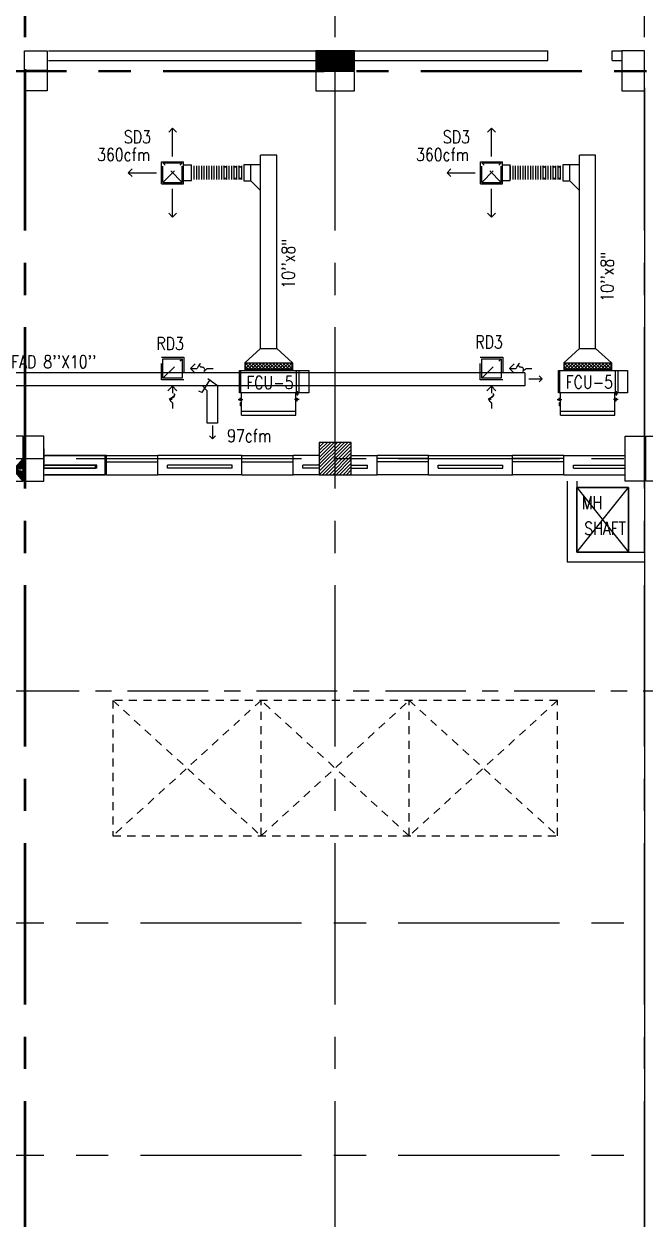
# Model space of a CAD drawing. Extents: x 417866200 to 417866302, y 43498034 to 43498122.
# Drawn here: x 417866242.77 to 417866252.41, y 43498050.24 to 43498068.78 of the extents above; entities that cross this region are included whole.
import ezdxf
from ezdxf.enums import TextEntityAlignment as Align

# ---------------------------------------------------------------- set-up
doc = ezdxf.new("R2010")
doc.units = 0
doc.header["$MEASUREMENT"] = 0
for name, pattern in [('CENTER', [2, 1.25, -0.25, 0.25, -0.25]), ('CENTERX2', [4, 2.5, -0.5, 0.5, -0.5]), ('HIDDEN', [0.375, 0.25, -0.125]), ('HIDDEN2', [0.1875, 0.125, -0.0625])]:
    doc.linetypes.add(name, pattern=pattern)
doc.layers.get('0').update_dxf_attribs({"linetype": 'CONTINUOUS'})
for name, color, linetype in [('AXES', 11, 'CENTERX2'), ('AXES1', 11, 'CENTER'), ('COL', 7, 'CONTINUOUS'), ('DUCT', 6, 'CONTINUOUS'), ('EJ', 9, 'CONTINUOUS'), ('FCU', 6, 'CONTINUOUS'), ('HAT', 11, 'CONTINUOUS'), ('HIDDEN', 9, 'HIDDEN2'), ('INSUL', 9, 'CONTINUOUS'), ('M-AC-FLEX', 7, 'CONTINUOUS'), ('M-EGU.', 2, 'CONTINUOUS'), ('M-TEXT', 2, 'CONTINUOUS'), ('ROOF', 11, 'CONTINUOUS'), ('SHAFT', 9, 'CONTINUOUS'), ('TEXT-A', 2, 'CONTINUOUS'), ('WALL', 9, 'CONTINUOUS'), ('WIN', 9, 'CONTINUOUS')]:
    doc.layers.add(name, color=color, linetype=linetype)
doc.styles.add('ROMANS', font='ROMANS.shx', dxfattribs={"width": 0.6})

# ---------------------------------------------------------------- blocks, each defined once
blk = doc.blocks.new('C11')
at = {"layer": 'HAT'}
h = blk.add_hatch(dxfattribs=at)
h.set_pattern_fill('ANSI31', color=256, scale=300, style=0)
h.set_pattern_definition([(45, (-248556.1822811713, -75061.0053373936), (-26.51650429449553, 26.51650429449553), [])])
h.paths.add_polyline_path([(300.0000000000291, 700), (-2.91038304567337e-11, 700), (0, 349.9999999998981), (300.0000000000291, 349.9999999998981)])
h.paths.add_polyline_path([(300, 349.9999999998981), (-2.91038304567337e-11, 349.9999999998981), (-2.91038304567337e-11, 0), (300.0000000000291, 0)])
at = {"layer": 'COL'}
blk.add_lwpolyline([(300.0000000000291, 700), (299.9999999999709, 0), (0, 0), (0, 700)], close=True, dxfattribs=at)
blk = doc.blocks.new('C11D')
at = {"layer": 'COL', "linetype": 'ByBlock'}
for p in [(-320.0000000003783, 0), (0, 0)]:
    blk.add_blockref('C11', p, dxfattribs=at)
blk = doc.blocks.new('C7')
at = {"layer": 'HAT'}
h = blk.add_hatch(dxfattribs=at)
h.set_pattern_fill('ANSI31', color=256, scale=300, style=0)
h.set_pattern_definition([(45, (-248876.1822811714, -51411.00533739352), (-26.51650429449553, 26.51650429449553), [])])
h.paths.add_polyline_path([(350.0000000000291, 299.9999999999709), (250.0000000001455, 299.9999999999709), (-5.820766091346741e-11, 300), (0, 0), (350, -7.275957614183426e-12)])
at = {"layer": 'COL'}
blk.add_lwpolyline([(-2.91038304567337e-11, 300), (-5.820766091346741e-11, 0), (350, 0), (350.0000000000291, 300)], close=True, dxfattribs=at)
blk = doc.blocks.new('C5')
at = {"layer": 'HAT', "linetype": 'ByBlock'}
h = blk.add_hatch(dxfattribs=at)
h.set_pattern_fill('ANSI31', color=256, scale=300, style=0)
h.set_pattern_definition([(45, (-223356.1822811712, -51411.00533739349), (-26.51650429449553, 26.51650429449553), [])])
h.paths.add_polyline_path([(300.0000000001455, 300.0000000000218), (0, 300.0000000000146), (0, 1.455191522836685e-11), (300.0000000001164, 3.637978807091713e-11)])
h.paths.add_polyline_path([(599.9999999999709, 300.0000000000073), (300.0000000001455, 300.0000000000073), (300.0000000000873, 4.365574568510056e-11), (600, 6.548361852765083e-11)])
at = {"layer": 'COL'}
blk.add_lwpolyline([(600, 300.0000000000509), (0, 300.0000000000218), (0, 2.91038304567337e-11), (600, 5.820766091346741e-11)], close=True, dxfattribs=at)
blk = doc.blocks.new('COL50')
at = {"layer": 'COL'}
blk.add_lwpolyline([(-249.9999999999709, 250), (-249.9999999999418, -250), (250, -250), (249.9999999999709, 250)], close=True, dxfattribs=at)
blk = doc.blocks.new('*X42')
at = {"color": 0}
for p, q in [((61359.22208648539, 139901.1078067812), (61807.8482535159, 140349.7339738117)), ((61359.22208648539, 139954.1408153701), (61754.81524492691, 140349.7339738117)), ((61359.22208648538, 140007.1738239591), (61701.78223633792, 140349.7339738117)), ((61359.22208648538, 140060.2068325481), (61648.74922774893, 140349.7339738117)), ((61359.22208648537, 140113.2398411371), (61595.71621915993, 140349.7339738117)), ((61359.22208648537, 140166.2728497261), (61542.68321057095, 140349.7339738117)), ((61359.22208648537, 140219.3058583151), (61489.65020198195, 140349.7339738117)), ((61359.22208648537, 140272.3388669041), (61436.61719339297, 140349.7339738117)), ((61359.22208648537, 140325.3718754931), (61383.58418480397, 140349.7339738117)), ((61360.88126210489, 139849.7339738117), (61859.2220864853, 140348.0747981921)), ((61413.91427069389, 139849.7339738117), (61859.22208648531, 140295.0417896031)), ((61466.94727928287, 139849.7339738117), (61859.22208648531, 140242.0087810141)), ((61519.98028787187, 139849.7339738117), (61859.22208648532, 140188.9757724251)), ((61573.01329646086, 139849.7339738117), (61859.22208648532, 140135.9427638361)), ((61626.04630504985, 139849.7339738117), (61859.22208648532, 140082.9097552472)), ((61679.07931363884, 139849.7339738117), (61859.22208648532, 140029.8767466581)), ((61732.11232222783, 139849.7339738117), (61859.22208648532, 139976.8437380692)), ((61785.14533081682, 139849.7339738117), (61859.22208648533, 139923.8107294802)), ((61838.17833940581, 139849.7339738117), (61859.22208648533, 139870.7777208912))]:
    blk.add_line(p, q, dxfattribs=at)
blk = doc.blocks.new('*X112')
at = {"color": 0}
for p, q in [((16890.47746209932, -2466.570672882412), (16943.4517006644, -2413.596434317336)), ((16890.47746209932, -2519.603681471403), (16990.47746209933, -2419.603681471401)), ((16990.47746209933, -2565.49912589376), (16890.47746209932, -2465.499125893757)), ((16890.47746209932, -2572.636690060394), (16990.47746209933, -2472.636690060392)), ((16990.47746209933, -2618.532134482751), (16890.47746209932, -2518.532134482748)), ((16890.47746209932, -2625.669698649385), (16990.47746209933, -2525.669698649383)), ((16990.47746209933, -2671.565143071742), (16890.47746209932, -2571.565143071739)), ((16890.47746209932, -2678.702707238376), (16990.47746209933, -2578.702707238374)), ((16990.47746209933, -2512.466117304769), (16891.6077791119, -2413.596434317336)), ((16990.47746209933, -2459.433108715778), (16944.64078770089, -2413.596434317336)), ((16990.47746209933, -2724.598151660733), (16890.47746209932, -2624.59815166073)), ((16890.47746209932, -2731.735715827367), (16990.47746209933, -2631.735715827365)), ((16990.47746209933, -2777.631160249724), (16890.47746209932, -2677.631160249721)), ((16890.47746209932, -2784.768724416358), (16990.47746209933, -2684.768724416357)), ((16990.47746209933, -2830.664168838715), (16890.47746209932, -2730.664168838713)), ((16890.47746209932, -2837.801733005349), (16990.47746209933, -2737.801733005348)), ((16990.47746209933, -2883.697177427706), (16890.47746209932, -2783.697177427704)), ((16890.47746209932, -2890.83474159434), (16990.47746209933, -2790.834741594339)), ((16990.47746209933, -2936.730186016697), (16890.47746209932, -2836.730186016694)), ((16890.47746209932, -2943.867750183331), (16990.47746209933, -2843.86775018333)), ((16990.47746209933, -2989.763194605689), (16890.47746209932, -2889.763194605686)), ((16890.47746209932, -2996.900758772323), (16990.47746209933, -2896.900758772321)), ((16990.47746209933, -3042.796203194679), (16890.47746209932, -2942.796203194677)), ((16890.47746209932, -3049.933767361314), (16990.47746209933, -2949.933767361312)), ((16990.47746209933, -3095.82921178367), (16890.47746209932, -2995.829211783668)), ((16890.47746209932, -3102.966775950305), (16990.47746209933, -3002.966775950303)), ((16990.47746209933, -3148.862220372662), (16890.47746209932, -3048.862220372659)), ((16943.52866745501, -3154.946434317336), (16890.47746209932, -3101.89522896165)), ((16891.53081232129, -3154.946434317336), (16990.47746209933, -3055.999784539294)), ((16944.56382091028, -3154.946434317336), (16990.47746209933, -3109.032793128285))]:
    blk.add_line(p, q, dxfattribs=at)

msp = doc.modelspace()

# ---------------------------------------------------------------- linework, layer by layer
at = {"layer": 'AXES'}
for p, q in [((417866247.6039568, 43498033.57267877), (417866247.6039568, 43498111.28535389)), ((417866242.7839568, 43498033.57267877), (417866242.7839568, 43498110.9353539)), ((417866242.8039568, 43498033.57267877), (417866242.8039568, 43498110.9353539)), ((417866252.4039568, 43498033.57267877), (417866252.4039568, 43498110.9353539)), ((417866200.9339568, 43498068.05697241), (417866268.6239568, 43498068.05697241)), ((417866200.9339568, 43498068.03697241), (417866268.6239568, 43498068.03697241)), ((417866200.5839568, 43498062.03697241), (417866268.6239568, 43498062.03697241)), ((417866200.5839568, 43498054.83697242), (417866268.6239568, 43498054.83697242)), ((417866200.5839568, 43498051.23697241), (417866268.6239568, 43498051.23697241))]:
    msp.add_line(p, q, dxfattribs=at)
at = {"layer": 'AXES1'}
msp.add_line((417866210.3839568, 43498058.43697241), (417866267.7882101, 43498058.43697241), dxfattribs=at)
at = {"layer": 'DUCT'}
for p, q in [((417866246.1869534, 43498066.59330592), (417866246.1869534, 43498066.34330592)), ((417866246.4474792, 43498066.59330592), (417866246.1869534, 43498066.59330592)), ((417866246.2974793, 43498066.34330587), (417866246.2974792, 43498066.59330592)), ((417866251.1361004, 43498066.59330592), (417866251.1361004, 43498066.34330592)), ((417866251.3966264, 43498066.59330592), (417866251.1361004, 43498066.59330592)), ((417866251.2466264, 43498066.34330587), (417866251.2466263, 43498066.59330592)), ((417866251.3966264, 43498063.74599427), (417866251.3966264, 43498066.74278568)), ((417866246.1869534, 43498066.34330592), (417866246.2974792, 43498066.34330592)), ((417866246.4474792, 43498066.19330592), (417866246.2974792, 43498066.34330592)), ((417866251.1361004, 43498066.34330592), (417866251.2466263, 43498066.34330592)), ((417866251.3966264, 43498066.19330592), (417866251.2466263, 43498066.34330592)), ((417866245.6560181, 43498063.25161321), (417866245.5358723, 43498063.06014474)), ((417866245.780623, 43498063.16436399), (417866245.6265857, 43498063.27222206)), ((417866245.5358723, 43498063.06014474), (417866245.4907188, 43498063.08316314)), ((417866245.5358723, 43498063.06014474), (417866245.5358723, 43498063.06014474)), ((417866245.6206229, 43498062.58578723), (417866245.6206229, 43498063.08853116)), ((417866245.780623, 43498063.16436399), (417866245.780623, 43498062.58578723)), ((417866245.780623, 43498062.58578723), (417866245.6206229, 43498062.58578723))]:
    msp.add_line(p, q, dxfattribs=at)
at = {"layer": 'DUCT', "linetype": 'ByBlock'}
for p, q in [((417866246.6974793, 43498066.74278568), (417866246.4474792, 43498066.74278568)), ((417866246.4474792, 43498063.74599427), (417866246.4474792, 43498066.74278568)), ((417866246.6974793, 43498063.74599427), (417866246.6974793, 43498066.74278568)), ((417866251.6466263, 43498066.74278568), (417866251.3966264, 43498066.74278568)), ((417866251.6466263, 43498063.74599426), (417866251.6466263, 43498066.74278568)), ((417866246.2018043, 43498063.52251171), (417866246.4474792, 43498063.74599427)), ((417866246.4474792, 43498063.74599427), (417866246.6974793, 43498063.74599427)), ((417866246.6974793, 43498063.74599427), (417866246.9431543, 43498063.52251171)), ((417866251.1509513, 43498063.52251171), (417866251.3966264, 43498063.74599427)), ((417866251.3966264, 43498063.74599427), (417866251.6466263, 43498063.74599426)), ((417866251.6466263, 43498063.74599427), (417866251.8923013, 43498063.52251171)), ((417866250.5498042, 43498063.36436398), (417866234.7220357, 43498063.36436398)), ((417866250.5498042, 43498063.36436398), (417866250.5498042, 43498063.16436399)), ((417866250.5498042, 43498063.16436399), (417866234.7220357, 43498063.16436399)), ((417866245.5447901, 43498063.16436399), (417866245.6206229, 43498063.08853116))]:
    msp.add_line(p, q, dxfattribs=at)
at = {"layer": 'EJ'}
msp.add_line((417866252.4039568, 43498067.78697241), (417866252.4039568, 43498062.38697241), dxfattribs=at)
at = {"layer": 'FCU', "color": 3}
for p, q in [((417866246.2018043, 43498063.52251171), (417866246.9431543, 43498063.52251171)), ((417866246.2018043, 43498063.52251171), (417866246.2018043, 43498063.40028672)), ((417866246.9431543, 43498063.52251171), (417866246.9431543, 43498063.40028672)), ((417866251.1509513, 43498063.52251171), (417866251.1509513, 43498063.40028672)), ((417866251.1509513, 43498063.52251171), (417866251.8923013, 43498063.52251171)), ((417866251.8923013, 43498063.52251171), (417866251.8923013, 43498063.40028672)), ((417866246.1420615, 43498063.05738672), (417866246.1420615, 43498063.40028672)), ((417866246.2018043, 43498063.42251172), (417866246.9431543, 43498063.42251172)), ((417866247.0028971, 43498063.05738672), (417866247.0028971, 43498063.40028672)), ((417866247.0415793, 43498063.40028672), (417866247.1939793, 43498063.40028672)), ((417866247.1939793, 43498063.40028672), (417866247.1939793, 43498063.05738672)), ((417866251.0912085, 43498063.05738672), (417866251.0912085, 43498063.40028672)), ((417866251.1509513, 43498063.42251172), (417866251.8923013, 43498063.42251172)), ((417866251.9520441, 43498063.05738672), (417866251.9520441, 43498063.40028672)), ((417866251.9907264, 43498063.40028672), (417866252.1431263, 43498063.40028672)), ((417866252.1431263, 43498063.40028672), (417866252.1431263, 43498063.05738672)), ((417866247.0101293, 43498063.03238671), (417866247.0101293, 43498063.05738672)), ((417866247.0201293, 43498063.01630572), (417866247.0201293, 43498063.08459444)), ((417866247.0301293, 43498063.03238671), (417866247.0301293, 43498063.05738672)), ((417866247.1939793, 43498063.05738672), (417866247.0415793, 43498063.05738672)), ((417866251.9592763, 43498063.03238671), (417866251.9592763, 43498063.05738672)), ((417866251.9692763, 43498063.01630572), (417866251.9692763, 43498063.08459444)), ((417866251.9792763, 43498063.03238671), (417866251.9792763, 43498063.05738672)), ((417866252.1431263, 43498063.05738672), (417866251.9907264, 43498063.05738672)), ((417866246.1002951, 43498062.95341171), (417866246.1729991, 43498062.95341171)), ((417866246.1202293, 43498062.94341172), (417866246.1202293, 43498062.96341172)), ((417866246.1202293, 43498062.96341172), (417866246.1502293, 43498062.96341172)), ((417866246.1202293, 43498062.94341172), (417866246.1502293, 43498062.94341172)), ((417866246.1352293, 43498062.93269075), (417866246.1352293, 43498062.98037062)), ((417866246.1352293, 43498062.90788172), (417866246.1502293, 43498062.90788172)), ((417866246.1352293, 43498062.85294743), (417866246.1352293, 43498062.90788172)), ((417866247.0446635, 43498062.95341171), (417866246.9719595, 43498062.95341171)), ((417866247.0247293, 43498062.96341172), (417866246.9947293, 43498062.96341172)), ((417866247.0247293, 43498062.94341172), (417866246.9947293, 43498062.94341172)), ((417866247.0097293, 43498062.92360888), (417866247.0097293, 43498062.98037062)), ((417866247.0301293, 43498063.03238671), (417866247.0101293, 43498063.03238671)), ((417866247.0247293, 43498062.94341172), (417866247.0247293, 43498062.96341172)), ((417866251.0494421, 43498062.95341171), (417866251.1221461, 43498062.95341171)), ((417866251.0693763, 43498062.96341172), (417866251.0993763, 43498062.96341172)), ((417866251.0693763, 43498062.94341172), (417866251.0693763, 43498062.96341172)), ((417866251.0693763, 43498062.94341172), (417866251.0993763, 43498062.94341172)), ((417866251.0843763, 43498062.93269075), (417866251.0843763, 43498062.98037062)), ((417866251.0843763, 43498062.85294743), (417866251.0843763, 43498062.90788172)), ((417866251.0843763, 43498062.90788172), (417866251.0993763, 43498062.90788172)), ((417866251.9938106, 43498062.95341171), (417866251.9211065, 43498062.95341171)), ((417866251.9738764, 43498062.96341172), (417866251.9438763, 43498062.96341172)), ((417866251.9738764, 43498062.94341172), (417866251.9438763, 43498062.94341172)), ((417866251.9588763, 43498062.92360888), (417866251.9588763, 43498062.98037062)), ((417866251.9792763, 43498063.03238671), (417866251.9592763, 43498063.03238671)), ((417866251.9738764, 43498062.94341172), (417866251.9738764, 43498062.96341172)), ((417866246.1352293, 43498062.85294743), (417866246.1502293, 43498062.85294743)), ((417866246.1502293, 43498062.77163672), (417866246.9947293, 43498062.77163672)), ((417866251.0843763, 43498062.85294743), (417866251.0993763, 43498062.85294743)), ((417866251.0993763, 43498062.77163672), (417866251.9438763, 43498062.77163672))]:
    msp.add_line(p, q, dxfattribs=at)
at = {"layer": 'FCU', "color": 6}
for p, q in [((417866246.1216543, 43498063.05738672), (417866246.1216543, 43498063.40028672)), ((417866246.1216543, 43498063.40028672), (417866247.0415793, 43498063.40028672)), ((417866247.0415793, 43498063.40028672), (417866247.0415793, 43498063.05738672)), ((417866251.0708013, 43498063.40028672), (417866251.9907264, 43498063.40028672)), ((417866251.0708013, 43498063.05738672), (417866251.0708013, 43498063.40028672)), ((417866251.9907264, 43498063.40028672), (417866251.9907264, 43498063.05738672)), ((417866247.0415793, 43498063.05738672), (417866246.1216543, 43498063.05738672)), ((417866246.1502293, 43498062.71131171), (417866246.1502293, 43498063.05738672)), ((417866246.9947293, 43498062.71131171), (417866246.9947293, 43498063.05738672)), ((417866251.9907264, 43498063.05738672), (417866251.0708013, 43498063.05738672)), ((417866251.0993763, 43498062.71131171), (417866251.0993763, 43498063.05738672)), ((417866251.9438763, 43498062.71131171), (417866251.9438763, 43498063.05738672)), ((417866246.1502293, 43498062.71131171), (417866246.9947293, 43498062.71131171)), ((417866251.0993763, 43498062.71131171), (417866251.9438763, 43498062.71131171))]:
    msp.add_line(p, q, dxfattribs=at)
at = {"layer": 'HIDDEN'}
for p, q in [((417866244.1539568, 43498058.28697241), (417866246.4539568, 43498056.18697241)), ((417866246.4539568, 43498058.28697241), (417866244.1539568, 43498056.18697241)), ((417866244.1539568, 43498058.28697241), (417866244.1539568, 43498056.18697241)), ((417866251.0539568, 43498058.28697241), (417866244.1539568, 43498058.28697241)), ((417866246.4539568, 43498056.18697241), (417866246.4539568, 43498058.28697241)), ((417866246.4539568, 43498056.18697241), (417866246.4539568, 43498058.28697241)), ((417866246.4539568, 43498056.18697241), (417866248.7539568, 43498058.28697241)), ((417866248.7539568, 43498056.18697241), (417866246.4539568, 43498058.28697241)), ((417866248.7539568, 43498056.18697241), (417866248.7539568, 43498058.28697241)), ((417866248.7539568, 43498056.18697241), (417866248.7539568, 43498058.28697241)), ((417866248.7539568, 43498058.28697241), (417866251.0539568, 43498056.18697241)), ((417866251.0539568, 43498058.28697241), (417866248.7539568, 43498056.18697241)), ((417866251.0539568, 43498056.18697241), (417866251.0539568, 43498058.28697241)), ((417866244.1539568, 43498056.18697241), (417866251.0539568, 43498056.18697241))]:
    msp.add_line(p, q, dxfattribs=at)
at = {"layer": 'INSUL'}
for p, q in [((417866243.0839568, 43498061.93697241), (417866243.8839568, 43498061.93697241)), ((417866243.0839568, 43498061.88697241), (417866243.8839568, 43498061.88697241)), ((417866243.9039568, 43498061.93697241), (417866243.1039568, 43498061.93697241)), ((417866243.9039568, 43498061.88697241), (417866243.1039568, 43498061.88697241)), ((417866243.8839568, 43498061.88697241), (417866243.8839568, 43498061.93697241)), ((417866243.9039568, 43498061.88697241), (417866243.9039568, 43498061.93697241)), ((417866246.0039568, 43498061.93697241), (417866245.0039568, 43498061.93697241)), ((417866245.0039568, 43498061.88697241), (417866245.0039568, 43498061.93697241)), ((417866246.0039568, 43498061.88697241), (417866245.0039568, 43498061.88697241)), ((417866246.0039568, 43498061.88697241), (417866246.0039568, 43498061.93697241)), ((417866247.3539568, 43498061.93697241), (417866247.1039568, 43498061.93697241)), ((417866247.1039568, 43498061.88697241), (417866247.1039568, 43498061.93697241)), ((417866247.3539568, 43498061.88697241), (417866247.1039568, 43498061.88697241)), ((417866247.8539568, 43498061.93697241), (417866248.1039568, 43498061.93697241)), ((417866247.8539568, 43498061.88697241), (417866248.1039568, 43498061.88697241)), ((417866248.1039568, 43498061.88697241), (417866248.1039568, 43498061.93697241)), ((417866249.2039568, 43498061.88697241), (417866249.2039568, 43498061.93697241)), ((417866249.2039568, 43498061.93697241), (417866250.2039568, 43498061.93697241)), ((417866249.2039568, 43498061.88697241), (417866250.2039568, 43498061.88697241)), ((417866250.2039568, 43498061.88697241), (417866250.2039568, 43498061.93697241)), ((417866251.3039568, 43498061.88697241), (417866251.3039568, 43498061.93697241)), ((417866251.3039568, 43498061.93697241), (417866252.1039568, 43498061.93697241)), ((417866251.3039568, 43498061.88697241), (417866252.1039568, 43498061.88697241))]:
    msp.add_line(p, q, dxfattribs=at)
at = {"layer": 'M-AC-FLEX', "color": 11}
for p, q in [((417866245.4110109, 43498066.57371936), (417866245.4110109, 43498066.36622546)), ((417866245.450011, 43498066.57371936), (417866245.450011, 43498066.36622546)), ((417866245.4890109, 43498066.57371936), (417866245.4890109, 43498066.36622546)), ((417866245.528011, 43498066.57371936), (417866245.528011, 43498066.36622546)), ((417866245.567011, 43498066.57371936), (417866245.567011, 43498066.36622546)), ((417866245.6060594, 43498066.57371936), (417866245.6060594, 43498066.36622546)), ((417866245.6450111, 43498066.57371936), (417866245.6450111, 43498066.36622546)), ((417866245.6450595, 43498066.57371936), (417866245.6450595, 43498066.36622546)), ((417866245.6840595, 43498066.57371936), (417866245.6840595, 43498066.36622546)), ((417866245.7230595, 43498066.57371936), (417866245.7230595, 43498066.36622546)), ((417866245.7620596, 43498066.57371936), (417866245.7620596, 43498066.36622546)), ((417866245.8010595, 43498066.57371936), (417866245.8010595, 43498066.36622546)), ((417866245.8400596, 43498066.57371936), (417866245.8400596, 43498066.36622546)), ((417866245.8783758, 43498066.57371936), (417866245.8783758, 43498066.36622546)), ((417866245.8783758, 43498066.57371936), (417866245.8783758, 43498066.36622546)), ((417866245.9173757, 43498066.57371936), (417866245.9173757, 43498066.36622546)), ((417866245.9173757, 43498066.57371936), (417866245.9173757, 43498066.36622546)), ((417866245.9556919, 43498066.57371936), (417866245.9556919, 43498066.36622546)), ((417866245.955692, 43498066.57371936), (417866245.955692, 43498066.36622546)), ((417866245.9946919, 43498066.57371936), (417866245.9946919, 43498066.36622546)), ((417866245.994692, 43498066.57371936), (417866245.994692, 43498066.36622546)), ((417866246.0330082, 43498066.57371936), (417866246.0330082, 43498066.36622546)), ((417866246.0330082, 43498066.57371936), (417866246.0330082, 43498066.36622546)), ((417866246.0720081, 43498066.57371936), (417866246.0720081, 43498066.36622546)), ((417866246.0720081, 43498066.57371936), (417866246.0720081, 43498066.36622546)), ((417866246.1096371, 43498066.57371936), (417866246.1096371, 43498066.36622546)), ((417866246.1096371, 43498066.57371936), (417866246.1096371, 43498066.36622546)), ((417866246.1486371, 43498066.57371936), (417866246.1486371, 43498066.36622546)), ((417866246.1486371, 43498066.57371936), (417866246.1486371, 43498066.36622546)), ((417866250.3218418, 43498066.57371936), (417866250.3218418, 43498066.36622546)), ((417866250.360158, 43498066.57371936), (417866250.360158, 43498066.36622546)), ((417866250.399158, 43498066.57371936), (417866250.399158, 43498066.36622546)), ((417866250.438158, 43498066.57371936), (417866250.438158, 43498066.36622546)), ((417866250.477158, 43498066.57371936), (417866250.477158, 43498066.36622546)), ((417866250.516158, 43498066.57371936), (417866250.516158, 43498066.36622546)), ((417866250.5552065, 43498066.57371936), (417866250.5552065, 43498066.36622546)), ((417866250.5941581, 43498066.57371936), (417866250.5941581, 43498066.36622546)), ((417866250.5942065, 43498066.57371936), (417866250.5942065, 43498066.36622546)), ((417866250.6332065, 43498066.57371936), (417866250.6332065, 43498066.36622546)), ((417866250.6722066, 43498066.57371936), (417866250.6722066, 43498066.36622546)), ((417866250.7112066, 43498066.57371936), (417866250.7112066, 43498066.36622546)), ((417866250.7502066, 43498066.57371936), (417866250.7502066, 43498066.36622546)), ((417866250.7892066, 43498066.57371936), (417866250.7892066, 43498066.36622546)), ((417866250.8275228, 43498066.57371936), (417866250.8275228, 43498066.36622546)), ((417866250.8275228, 43498066.57371936), (417866250.8275228, 43498066.36622546)), ((417866250.8665228, 43498066.57371936), (417866250.8665228, 43498066.36622546)), ((417866250.8665228, 43498066.57371936), (417866250.8665228, 43498066.36622546)), ((417866250.904839, 43498066.57371936), (417866250.904839, 43498066.36622546)), ((417866250.904839, 43498066.57371936), (417866250.904839, 43498066.36622546)), ((417866250.943839, 43498066.57371936), (417866250.943839, 43498066.36622546)), ((417866250.943839, 43498066.57371936), (417866250.943839, 43498066.36622546)), ((417866250.9821552, 43498066.57371936), (417866250.9821552, 43498066.36622546)), ((417866250.9821552, 43498066.57371936), (417866250.9821552, 43498066.36622546)), ((417866251.0211552, 43498066.57371936), (417866251.0211552, 43498066.36622546)), ((417866251.0211552, 43498066.57371936), (417866251.0211552, 43498066.36622546)), ((417866251.0587842, 43498066.57371936), (417866251.0587842, 43498066.36622546)), ((417866251.0587842, 43498066.57371936), (417866251.0587842, 43498066.36622546)), ((417866251.0977842, 43498066.57371936), (417866251.0977842, 43498066.36622546)), ((417866251.0977842, 43498066.57371936), (417866251.0977842, 43498066.36622546))]:
    msp.add_line(p, q, dxfattribs=at)
at = {"layer": 'M-AC-FLEX'}
for points in [[(417866245.528011, 43498066.57371936, -0.9999999999999997), (417866245.4890109, 43498066.57371936, 0.9999999999999997), (417866245.450011, 43498066.57371936, -0.9999999999999997), (417866245.4110109, 43498066.57371936, 1.01800509972273), (417866245.3726947, 43498066.57371936)], [(417866245.4890109, 43498066.57371936, 1), (417866245.528011, 43498066.57371936, -0.9999999999999997), (417866245.5670109, 43498066.57371936)], [(417866245.606011, 43498066.57371936, -1), (417866245.567011, 43498066.57371936, 0.9999999999999997), (417866245.528011, 43498066.57371936)], [(417866245.528011, 43498066.57371936, -1), (417866245.567011, 43498066.57371936)], [(417866245.5670109, 43498066.57371936, 1), (417866245.528011, 43498066.57371936)], [(417866245.567011, 43498066.57371936, 1), (417866245.606011, 43498066.57371936, -0.9999999999999997), (417866245.645011, 43498066.57371936)], [(417866245.645011, 43498066.57371936, 1), (417866245.606011, 43498066.57371936)], [(417866245.6060111, 43498066.57371936, -1), (417866245.6450111, 43498066.57371936)], [(417866245.6450594, 43498066.57371936, 1), (417866245.6060594, 43498066.57371936)], [(417866245.6840595, 43498066.57371936, -1), (417866245.6450595, 43498066.57371936, 0.9999999999999997), (417866245.6060595, 43498066.57371936)], [(417866245.6060595, 43498066.57371936, -1), (417866245.6450595, 43498066.57371936)], [(417866245.6450595, 43498066.57371936, 1), (417866245.6840595, 43498066.57371936, -0.9999999999999997), (417866245.7230595, 43498066.57371936)], [(417866245.7230595, 43498066.57371936, 1), (417866245.6840595, 43498066.57371936)], [(417866245.7620596, 43498066.57371936, -1), (417866245.7230595, 43498066.57371936, 0.9999999999999997), (417866245.6840596, 43498066.57371936)], [(417866245.6840596, 43498066.57371936, -1), (417866245.7230595, 43498066.57371936)], [(417866245.7230595, 43498066.57371936, 0.9999999999999997), (417866245.7620596, 43498066.57371936, -0.9999999999999997), (417866245.8010595, 43498066.57371936, 0.9999999999999997), (417866245.8400596, 43498066.57371936, -1.01800509972273), (417866245.8783758, 43498066.57371936)], [(417866245.994692, 43498066.57371936, -1), (417866245.955692, 43498066.57371936, 1.01800509972273), (417866245.9173757, 43498066.57371936)], [(417866245.9556919, 43498066.57371936, 1), (417866245.9946919, 43498066.57371936, -1.01800509972273), (417866246.0330082, 43498066.57371936)], [(417866246.071321, 43498066.57371936, -1.017916123276695), (417866246.1096371, 43498066.57371936)], [(417866246.1103243, 43498066.57371936, 1.017916123276695), (417866246.0720081, 43498066.57371936)], [(417866246.1869534, 43498066.57366813, -0.0006567987908050951), (417866246.1869534, 43498066.57371936, 1.01800509972273), (417866246.1486371, 43498066.57371936)], [(417866250.477158, 43498066.57371936, -0.9999999999999997), (417866250.438158, 43498066.57371936, 0.9999999999999997), (417866250.399158, 43498066.57371936, -0.9999999999999997), (417866250.360158, 43498066.57371936, 1.01800509972273), (417866250.3218418, 43498066.57371936)], [(417866250.438158, 43498066.57371936, 1), (417866250.477158, 43498066.57371936, -0.9999999999999997), (417866250.516158, 43498066.57371936)], [(417866250.516158, 43498066.57371936, 1), (417866250.477158, 43498066.57371936)], [(417866250.5551581, 43498066.57371936, -1), (417866250.516158, 43498066.57371936, 0.9999999999999997), (417866250.4771581, 43498066.57371936)], [(417866250.4771581, 43498066.57371936, -1), (417866250.516158, 43498066.57371936)], [(417866250.516158, 43498066.57371936, 1), (417866250.5551581, 43498066.57371936, -0.9999999999999997), (417866250.5941581, 43498066.57371936)], [(417866250.5551581, 43498066.57371936, -1), (417866250.5941581, 43498066.57371936)], [(417866250.5941581, 43498066.57371936, 1), (417866250.5551581, 43498066.57371936)], [(417866250.5942065, 43498066.57371936, 1), (417866250.5552065, 43498066.57371936)], [(417866250.6332065, 43498066.57371936, -1), (417866250.5942065, 43498066.57371936, 0.9999999999999997), (417866250.5552065, 43498066.57371936)], [(417866250.5552065, 43498066.57371936, -1), (417866250.5942065, 43498066.57371936)], [(417866250.5942065, 43498066.57371936, 1), (417866250.6332065, 43498066.57371936, -0.9999999999999997), (417866250.6722065, 43498066.57371936)], [(417866250.6722065, 43498066.57371936, 1), (417866250.6332065, 43498066.57371936)], [(417866250.7112066, 43498066.57371936, -1), (417866250.6722066, 43498066.57371936, 0.9999999999999997), (417866250.6332066, 43498066.57371936)], [(417866250.6332066, 43498066.57371936, -1), (417866250.6722066, 43498066.57371936)], [(417866250.6722066, 43498066.57371936, 0.9999999999999997), (417866250.7112066, 43498066.57371936, -0.9999999999999997), (417866250.7502066, 43498066.57371936, 0.9999999999999997), (417866250.7892066, 43498066.57371936, -1.01800509972273), (417866250.8275228, 43498066.57371936)], [(417866250.943839, 43498066.57371936, -1), (417866250.904839, 43498066.57371936, 1.01800509972273), (417866250.8665228, 43498066.57371936)], [(417866250.904839, 43498066.57371936, 1), (417866250.943839, 43498066.57371936, -1.01800509972273), (417866250.9821552, 43498066.57371936)], [(417866251.020468, 43498066.57371936, -1.017916123276695), (417866251.0587842, 43498066.57371936)], [(417866251.0594714, 43498066.57371936, 1.017916123276695), (417866251.0211552, 43498066.57371936)], [(417866251.1361004, 43498066.57366813, -0.0006567987908050951), (417866251.1361004, 43498066.57371936, 1.01800509972273), (417866251.0977842, 43498066.57371936)], [(417866245.528011, 43498066.36622546, 0.9999999999999997), (417866245.4890109, 43498066.36622546, -0.9999999999999997), (417866245.450011, 43498066.36622546, 1), (417866245.4110109, 43498066.36622546, -1.018005099723095), (417866245.3726947, 43498066.36622546)], [(417866245.4890109, 43498066.36622546, -1), (417866245.528011, 43498066.36622546, 0.9999999999999997), (417866245.5670109, 43498066.36622546)], [(417866245.606011, 43498066.36622546, 1), (417866245.567011, 43498066.36622546, -0.9999999999999997), (417866245.528011, 43498066.36622546)], [(417866245.5670109, 43498066.36617725, -1.000000764127005), (417866245.528011, 43498066.36622546)], [(417866245.5280111, 43498066.36617725, 1.000000764127005), (417866245.567011, 43498066.36622546)], [(417866245.567011, 43498066.36622546, -1), (417866245.606011, 43498066.36622546, 0.9999999999999997), (417866245.645011, 43498066.36622546)], [(417866245.6450109, 43498066.36617725, -1.000000764127005), (417866245.606011, 43498066.36622546)], [(417866245.6060112, 43498066.36617725, 1.000000764127005), (417866245.6450111, 43498066.36622546)], [(417866245.6450593, 43498066.36617725, -1.000000764127005), (417866245.6060594, 43498066.36622546)], [(417866245.6840595, 43498066.36622546, 1), (417866245.6450595, 43498066.36622546, -0.9999999999999997), (417866245.6060595, 43498066.36622546)], [(417866245.6060596, 43498066.36617725, 1.000000764127005), (417866245.6450595, 43498066.36622546)], [(417866245.6450595, 43498066.36622546, -1), (417866245.6840595, 43498066.36622546, 0.9999999999999997), (417866245.7230595, 43498066.36622546)], [(417866245.7230594, 43498066.36617725, -1.000000764127005), (417866245.6840595, 43498066.36622546)], [(417866245.7620596, 43498066.36622546, 1), (417866245.7230595, 43498066.36622546, -0.9999999999999997), (417866245.6840596, 43498066.36622546)], [(417866245.6840596, 43498066.36617725, 1.000000764127005), (417866245.7230595, 43498066.36622546)], [(417866245.7230595, 43498066.36622546, -0.9999999999999997), (417866245.7620596, 43498066.36622546, 0.9999999999999997), (417866245.8010595, 43498066.36622546, -1), (417866245.8400596, 43498066.36622546, 1.018005099723095), (417866245.8783758, 43498066.36622546)], [(417866245.994692, 43498066.36622546, 1), (417866245.955692, 43498066.36622546, -1.018005099723095), (417866245.9173757, 43498066.36622546)], [(417866245.9556919, 43498066.36622546, -1), (417866245.9946919, 43498066.36622546, 1.018005099723095), (417866246.0330082, 43498066.36622546)], [(417866246.071321, 43498066.36553835, 1.00000155094459), (417866246.1096371, 43498066.36622546)], [(417866246.1103243, 43498066.36553835, -1.00000155094459), (417866246.0720081, 43498066.36622546)], [(417866246.1869534, 43498066.36627669, 0.0006567987908050951), (417866246.1869534, 43498066.36622546, -1.018005099723095), (417866246.1486371, 43498066.36622546)], [(417866250.477158, 43498066.36622546, 0.9999999999999997), (417866250.438158, 43498066.36622546, -0.9999999999999997), (417866250.399158, 43498066.36622546, 1), (417866250.360158, 43498066.36622546, -1.018005099723095), (417866250.3218418, 43498066.36622546)], [(417866250.438158, 43498066.36622546, -1), (417866250.477158, 43498066.36622546, 0.9999999999999997), (417866250.516158, 43498066.36622546)], [(417866250.5161579, 43498066.36617725, -1.000000764127005), (417866250.477158, 43498066.36622546)], [(417866250.5551581, 43498066.36622546, 1), (417866250.516158, 43498066.36622546, -0.9999999999999997), (417866250.4771581, 43498066.36622546)], [(417866250.4771581, 43498066.36617725, 1.000000764127005), (417866250.516158, 43498066.36622546)], [(417866250.516158, 43498066.36622546, -1), (417866250.5551581, 43498066.36622546, 0.9999999999999997), (417866250.5941581, 43498066.36622546)], [(417866250.594158, 43498066.36617725, -1.000000764127005), (417866250.5551581, 43498066.36622546)], [(417866250.5551582, 43498066.36617725, 1.000000764127005), (417866250.5941581, 43498066.36622546)], [(417866250.6332065, 43498066.36622546, 1), (417866250.5942065, 43498066.36622546, -0.9999999999999997), (417866250.5552065, 43498066.36622546)], [(417866250.5942064, 43498066.36617725, -1.000000764127005), (417866250.5552065, 43498066.36622546)], [(417866250.5552066, 43498066.36617725, 1.000000764127005), (417866250.5942065, 43498066.36622546)], [(417866250.5942065, 43498066.36622546, -1), (417866250.6332065, 43498066.36622546, 0.9999999999999997), (417866250.6722065, 43498066.36622546)], [(417866250.6722065, 43498066.36617725, -1.000000764127005), (417866250.6332065, 43498066.36622546)], [(417866250.7112066, 43498066.36622546, 1), (417866250.6722066, 43498066.36622546, -0.9999999999999997), (417866250.6332066, 43498066.36622546)], [(417866250.6332067, 43498066.36617725, 1.000000764127005), (417866250.6722066, 43498066.36622546)], [(417866250.6722066, 43498066.36622546, -0.9999999999999997), (417866250.7112066, 43498066.36622546, 0.9999999999999997), (417866250.7502066, 43498066.36622546, -1), (417866250.7892066, 43498066.36622546, 1.018005099723095), (417866250.8275228, 43498066.36622546)], [(417866250.943839, 43498066.36622546, 1), (417866250.904839, 43498066.36622546, -1.018005099723095), (417866250.8665228, 43498066.36622546)], [(417866250.904839, 43498066.36622546, -1), (417866250.943839, 43498066.36622546, 1.018005099723095), (417866250.9821552, 43498066.36622546)], [(417866251.0204681, 43498066.36553835, 1.00000155094459), (417866251.0587842, 43498066.36622546)], [(417866251.0594713, 43498066.36553835, -1.00000155094459), (417866251.0211552, 43498066.36622546)], [(417866251.1361004, 43498066.36627669, 0.0006567987908050951), (417866251.1361004, 43498066.36622546, -1.018005099723095), (417866251.0977842, 43498066.36622546)]]:
    msp.add_lwpolyline(points, format="xyb", dxfattribs=at)
for centre, radius, start, end in [((417866245.8978757, 43498066.57371935), 0.01949999999998908, 180, 331.5686375367698), ((417866245.8978757, 43498066.57371935), 0.01949999999998908, 208.4313624632302, 7.016477563892661e-15), ((417866246.0525082, 43498066.57371935), 0.01949999999998908, 180, 331.5686375367698), ((417866246.0525082, 43498066.57371935), 0.01949999999998908, 208.4313624632302, 7.016477563892661e-15), ((417866246.1291371, 43498066.57371935), 0.01949999999998908, 180, 331.5686375367698), ((417866246.1291371, 43498066.57371935), 0.01949999999998908, 208.4313624632302, 7.016477563892661e-15), ((417866250.8470228, 43498066.57371935), 0.01949999999998908, 180, 331.5686375367698), ((417866250.8470228, 43498066.57371935), 0.01949999999998908, 208.4313624632302, 7.016477563892661e-15), ((417866251.0016552, 43498066.57371935), 0.01949999999998908, 180, 331.5686375367698), ((417866251.0016552, 43498066.57371935), 0.01949999999998908, 208.4313624632302, 7.016477563892661e-15), ((417866251.0782841, 43498066.57371935), 0.01949999999998908, 180, 331.5686375367698), ((417866251.0782841, 43498066.57371935), 0.01949999999998908, 208.4313624632302, 7.016477563892661e-15), ((417866245.8978757, 43498066.36623146), 0.0195000009375944, 28.43136934476471, 180.0177687376153), ((417866245.8978757, 43498066.36623146), 0.0195000009375944, 28.43136934476471, 180.0177687376153), ((417866245.8978757, 43498066.36623146), 0.0195000009375944, 359.9822312623847, 151.5686306552353), ((417866245.8978757, 43498066.36623146), 0.0195000009375944, 359.9822312623847, 151.5686306552353), ((417866246.0525082, 43498066.36623146), 0.0195000009375944, 28.43136934476471, 180.0177687376153), ((417866246.0525082, 43498066.36623146), 0.0195000009375944, 28.43136934476471, 180.0177687376153), ((417866246.0525082, 43498066.36623146), 0.0195000009375944, 359.9822312623847, 151.5686306552353), ((417866246.0525082, 43498066.36623146), 0.0195000009375944, 359.9822312623847, 151.5686306552353), ((417866246.1291371, 43498066.36623146), 0.0195000009375944, 28.43136934476471, 180.0177687376153), ((417866246.1291371, 43498066.36623146), 0.0195000009375944, 28.43136934476471, 180.0177687376153), ((417866246.1291371, 43498066.36623146), 0.0195000009375944, 359.9822312623847, 151.5686306552353), ((417866246.1291371, 43498066.36623146), 0.0195000009375944, 359.9822312623847, 151.5686306552353), ((417866250.8470228, 43498066.36623146), 0.0195000009375944, 28.43136934476471, 180.0177687376153), ((417866250.8470228, 43498066.36623146), 0.0195000009375944, 28.43136934476471, 180.0177687376153), ((417866250.8470228, 43498066.36623146), 0.0195000009375944, 359.9822312623847, 151.5686306552353), ((417866250.8470228, 43498066.36623146), 0.0195000009375944, 359.9822312623847, 151.5686306552353), ((417866251.0016552, 43498066.36623146), 0.0195000009375944, 28.43136934476471, 180.0177687376153), ((417866251.0016552, 43498066.36623146), 0.0195000009375944, 28.43136934476471, 180.0177687376153), ((417866251.0016552, 43498066.36623146), 0.0195000009375944, 359.9822312623847, 151.5686306552353), ((417866251.0016552, 43498066.36623146), 0.0195000009375944, 359.9822312623847, 151.5686306552353), ((417866251.0782841, 43498066.36623146), 0.0195000009375944, 28.43136934476471, 180.0177687376153), ((417866251.0782841, 43498066.36623146), 0.0195000009375944, 28.43136934476471, 180.0177687376153), ((417866251.0782841, 43498066.36623146), 0.0195000009375944, 359.9822312623847, 151.5686306552353), ((417866251.0782841, 43498066.36623146), 0.0195000009375944, 359.9822312623847, 151.5686306552353)]:
    msp.add_arc(centre, radius, start, end, dxfattribs=at)
at = {"layer": 'M-EGU.'}
for p, q in [((417866245.0822898, 43498067.16117124), (417866245.0211948, 43498067.10007732)), ((417866245.0822898, 43498066.72236432), (417866245.0822898, 43498067.16117124)), ((417866245.0822898, 43498067.16117124), (417866245.1433849, 43498067.10007732)), ((417866250.0314369, 43498067.16117124), (417866249.9703418, 43498067.10007732)), ((417866250.0314369, 43498066.72236432), (417866250.0314369, 43498067.16117124)), ((417866250.0314369, 43498067.16117124), (417866250.0925319, 43498067.10007732)), ((417866244.9118869, 43498066.64037212), (417866245.2526927, 43498066.64037212)), ((417866244.9118869, 43498066.2995727), (417866244.9118869, 43498066.64037212)), ((417866245.2526927, 43498066.2995727), (417866245.2526927, 43498066.64037212)), ((417866245.2526927, 43498066.58997221), (417866245.3726947, 43498066.58997221)), ((417866245.3726947, 43498066.34997261), (417866245.3726947, 43498066.58997221)), ((417866249.861034, 43498066.64037212), (417866250.2018397, 43498066.64037212)), ((417866249.861034, 43498066.2995727), (417866249.861034, 43498066.64037212)), ((417866250.2018397, 43498066.2995727), (417866250.2018397, 43498066.64037212)), ((417866250.2018397, 43498066.58997221), (417866250.3218418, 43498066.58997221)), ((417866250.3218418, 43498066.34997261), (417866250.3218418, 43498066.58997221)), ((417866244.3910781, 43498066.46997241), (417866244.4521732, 43498066.53106633)), ((417866244.3910781, 43498066.46997241), (417866244.8298932, 43498066.46997241)), ((417866244.3910781, 43498066.46997241), (417866244.4521732, 43498066.40887849)), ((417866249.3402252, 43498066.46997241), (417866249.4013202, 43498066.53106633)), ((417866249.3402252, 43498066.46997241), (417866249.7790403, 43498066.46997241)), ((417866249.3402252, 43498066.46997241), (417866249.4013202, 43498066.40887849)), ((417866244.9118869, 43498066.2995727), (417866245.2526927, 43498066.2995727)), ((417866245.0822898, 43498065.77877358), (417866245.0822898, 43498066.2175805)), ((417866245.2526927, 43498066.34997261), (417866245.3726947, 43498066.34997261)), ((417866249.861034, 43498066.2995727), (417866250.2018397, 43498066.2995727)), ((417866250.0314369, 43498065.77877358), (417866250.0314369, 43498066.2175805)), ((417866250.2018397, 43498066.34997261), (417866250.3218418, 43498066.34997261)), ((417866245.0822898, 43498065.77877358), (417866245.0211948, 43498065.8398675)), ((417866245.0822898, 43498065.77877358), (417866245.1433849, 43498065.8398675)), ((417866250.0314369, 43498065.77877358), (417866249.9703418, 43498065.8398675)), ((417866250.0314369, 43498065.77877358), (417866250.0925319, 43498065.8398675)), ((417866244.9322917, 43498063.28397211), (417866244.9322917, 43498063.58397271)), ((417866244.9322917, 43498063.58397271), (417866245.2322879, 43498063.58397271)), ((417866245.2322879, 43498063.58397271), (417866245.2322879, 43498063.28397211)), ((417866245.3596943, 43498063.43430755), (417866245.4304041, 43498063.50501838)), ((417866245.4304041, 43498063.36359673), (417866245.3596943, 43498063.43430755)), ((417866245.3596943, 43498063.43430755), (417866245.4607555, 43498063.43430755)), ((417866245.6199913, 43498063.43430755), (417866245.7086273, 43498063.43430755)), ((417866249.8814387, 43498063.28397211), (417866249.8814387, 43498063.58397271)), ((417866249.8814387, 43498063.58397271), (417866250.1814349, 43498063.58397271)), ((417866250.1814349, 43498063.58397271), (417866250.1814349, 43498063.28397211)), ((417866250.3088413, 43498063.43430755), (417866250.3795511, 43498063.50501838)), ((417866250.3795511, 43498063.36359673), (417866250.3088413, 43498063.43430755)), ((417866250.3088413, 43498063.43430755), (417866250.4099025, 43498063.43430755)), ((417866250.5691383, 43498063.43430755), (417866250.6577743, 43498063.43430755)), ((417866245.2322879, 43498063.28397211), (417866244.9322917, 43498063.28397211)), ((417866250.1814349, 43498063.28397211), (417866249.8814387, 43498063.28397211)), ((417866250.6075587, 43498063.27311835), (417866250.8150126, 43498063.27311835)), ((417866250.7678726, 43498063.32025833), (417866250.8150126, 43498063.27311835)), ((417866250.8150126, 43498063.27311835), (417866250.7678726, 43498063.22597837)), ((417866245.0084165, 43498063.08736429), (417866245.0791263, 43498063.15807511)), ((417866245.0791263, 43498063.15807511), (417866245.1498361, 43498063.08736429)), ((417866245.0791263, 43498063.15807511), (417866245.0791263, 43498063.05121801)), ((417866249.9575635, 43498063.08736429), (417866250.0282733, 43498063.15807511)), ((417866250.0282733, 43498063.15807511), (417866250.098983, 43498063.08736429)), ((417866250.0282733, 43498063.15807511), (417866250.0282733, 43498063.05121801)), ((417866245.0791263, 43498062.90092785), (417866245.0791263, 43498062.8149313)), ((417866250.0282733, 43498062.90092785), (417866250.0282733, 43498062.8149313)), ((417866245.7006782, 43498062.55107689), (417866245.7006782, 43498062.34362305)), ((417866245.7006782, 43498062.34362305), (417866245.6535382, 43498062.39076304)), ((417866245.7478181, 43498062.39076304), (417866245.7006782, 43498062.34362305))]:
    msp.add_line(p, q, dxfattribs=at)
at = {"layer": 'M-EGU.', "linetype": 'HIDDEN'}
for p, q in [((417866244.9318873, 43498066.31957266), (417866245.2326924, 43498066.62037215)), ((417866245.2326924, 43498066.31957266), (417866244.9318873, 43498066.62037215)), ((417866244.9318873, 43498066.62037215), (417866245.2326924, 43498066.62037215)), ((417866244.9318873, 43498066.31957266), (417866244.9318873, 43498066.62037215)), ((417866245.2326924, 43498066.31957266), (417866245.2326924, 43498066.62037215)), ((417866249.8810343, 43498066.31957266), (417866250.1818394, 43498066.62037215)), ((417866250.1818394, 43498066.31957266), (417866249.8810343, 43498066.62037215)), ((417866249.8810343, 43498066.62037215), (417866250.1818394, 43498066.62037215)), ((417866249.8810343, 43498066.31957266), (417866249.8810343, 43498066.62037215)), ((417866250.1818394, 43498066.31957266), (417866250.1818394, 43498066.62037215)), ((417866244.9318873, 43498066.31957266), (417866245.2326924, 43498066.31957266)), ((417866249.8810343, 43498066.31957266), (417866250.1818394, 43498066.31957266)), ((417866244.9072921, 43498063.25897206), (417866244.9072921, 43498063.60897277)), ((417866244.9072921, 43498063.60897277), (417866245.2572876, 43498063.60897277)), ((417866244.9322917, 43498063.28397211), (417866245.2322879, 43498063.58397271)), ((417866245.2572876, 43498063.60897277), (417866245.2572876, 43498063.25897206)), ((417866249.8564391, 43498063.25897206), (417866249.8564391, 43498063.60897277)), ((417866249.8564391, 43498063.60897277), (417866250.2064345, 43498063.60897277)), ((417866249.8814387, 43498063.28397211), (417866250.1814349, 43498063.58397271)), ((417866250.2064345, 43498063.60897277), (417866250.2064345, 43498063.25897206)), ((417866245.2572876, 43498063.25897206), (417866244.9072921, 43498063.25897206)), ((417866250.2064345, 43498063.25897206), (417866249.8564391, 43498063.25897206))]:
    msp.add_line(p, q, dxfattribs=at)
at = {"layer": 'M-EGU.'}
for points in [[(417866245.6199913, 43498063.43430755, 0.1324001419046424), (417866245.5977077, 43498063.40213116, 0.15664048728736), (417866245.5669127, 43498063.38943428, 0.7366118572675341), (417866245.541675, 43498063.45237613, -0.7742319307937748), (417866245.5138341, 43498063.51320264, -0.2033489946306821), (417866245.4716847, 43498063.48574704, -0.1938082075567039), (417866245.4607555, 43498063.43430755)], [(417866250.5691383, 43498063.43430755, 0.1324001419046424), (417866250.5468547, 43498063.40213116, 0.15664048728736), (417866250.5160597, 43498063.38943428, 0.7366118572675341), (417866250.490822, 43498063.45237613, -0.7742319307937748), (417866250.4629811, 43498063.51320264, -0.2033489946306821), (417866250.4208317, 43498063.48574704, -0.1938082075567039), (417866250.4099025, 43498063.43430755)], [(417866245.0791263, 43498062.90092785, 0.1878616880635112), (417866245.0422525, 43498062.9236578, 0.2026446714702415), (417866245.0323747, 43498062.96281204, 0.6169147816705048), (417866245.0824946, 43498062.9790063, -0.6687084752237648), (417866245.1296855, 43498062.99817442, -0.1942850651709176), (417866245.1154546, 43498063.03404982, -0.1860514396155063), (417866245.0791263, 43498063.05121801)], [(417866250.0282733, 43498062.90092785, 0.1878616880635112), (417866249.9913995, 43498062.9236578, 0.2026446714702415), (417866249.9815217, 43498062.96281204, 0.6169147816705048), (417866250.0316415, 43498062.9790063, -0.6687084752237648), (417866250.0788325, 43498062.99817442, -0.1942850651709176), (417866250.0646016, 43498063.03404982, -0.1860514396155063), (417866250.0282733, 43498063.05121801)]]:
    msp.add_lwpolyline(points, format="xyb", dxfattribs=at)
at = {"layer": 'ROOF'}
msp.add_line((417866252.4039568, 43498061.68697241), (417866252.4039568, 43498048.03697241), dxfattribs=at)
at = {"layer": 'SHAFT', "linetype": 'ByBlock'}
for p, q in [((417866251.3539568, 43498061.58697242), (417866252.1539568, 43498060.58697242)), ((417866251.3539568, 43498060.58697242), (417866252.1539568, 43498061.58697242))]:
    msp.add_line(p, q, dxfattribs=at)
at = {"layer": 'SHAFT', "color": 7, "linetype": 'Continuous'}
for points in [[(417866251.2039568, 43498061.68697241), (417866251.2039568, 43498060.43697241), (417866252.4039568, 43498060.43697241)], [(417866251.3539568, 43498061.68697241), (417866251.3539568, 43498060.58697241), (417866252.4039568, 43498060.58697241)]]:
    msp.add_lwpolyline(points, dxfattribs=at)
at = {"layer": 'SHAFT', "color": 97, "linetype": 'ByBlock'}
msp.add_lwpolyline([(417866251.3539568, 43498061.58697241), (417866252.1539568, 43498061.58697241), (417866252.1539568, 43498060.58697241), (417866251.3539568, 43498060.58697241)], close=True, dxfattribs=at)
at = {"layer": 'SHAFT', "color": 97, "linetype": 'ByBlock', "ltscale": 0.3}
msp.add_lwpolyline([(417866251.3539568, 43498060.58697241), (417866252.1539568, 43498060.58697241), (417866252.1539568, 43498061.58697241), (417866251.3539568, 43498061.58697241)], close=True, dxfattribs=at)
at = {"layer": 'SHAFT', "linetype": 'ByBlock'}
msp.add_lwpolyline([(417866251.3539568, 43498061.58697241), (417866252.1539568, 43498061.58697241), (417866252.1539568, 43498060.58697241), (417866251.3539568, 43498060.58697241)], close=True, dxfattribs=at)
at = {"layer": 'WALL'}
for p, q in [((417866243.1539568, 43498068.35697241), (417866247.3062866, 43498068.35697241)), ((417866247.9062866, 43498068.35697241), (417866250.9039664, 43498068.35697241)), ((417866250.9039664, 43498068.20696744), (417866250.9039664, 43498068.35697241)), ((417866251.9039655, 43498068.20697241), (417866251.9039664, 43498068.35697241)), ((417866251.9039664, 43498068.35697241), (417866252.0539568, 43498068.35697241)), ((417866243.1539568, 43498068.20697241), (417866247.3062866, 43498068.20697241)), ((417866247.9062866, 43498068.20697241), (417866250.9039664, 43498068.20697241)), ((417866251.9039655, 43498068.20697241), (417866252.0539568, 43498068.20697241)), ((417866243.0839568, 43498062.08697241), (417866244.0339568, 43498062.08697241)), ((417866244.0539568, 43498062.08697242), (417866243.1039568, 43498062.08697242)), ((417866244.0339568, 43498061.78697241), (417866244.0339568, 43498062.08697241)), ((417866244.0539568, 43498061.78697241), (417866244.0539568, 43498062.08697242)), ((417866246.1539568, 43498062.08697242), (417866244.8539568, 43498062.08697242)), ((417866244.8539568, 43498061.78697241), (417866244.8539568, 43498062.08697242)), ((417866246.1539568, 43498061.78697241), (417866246.1539568, 43498062.08697242)), ((417866247.3539568, 43498062.08697242), (417866246.9539568, 43498062.08697242)), ((417866246.9539568, 43498061.78697241), (417866246.9539568, 43498062.08697242)), ((417866247.8539568, 43498062.08697242), (417866248.2539568, 43498062.08697242)), ((417866248.2539568, 43498061.78697241), (417866248.2539568, 43498062.08697242)), ((417866249.0539568, 43498061.78697241), (417866249.0539568, 43498062.08697242)), ((417866249.0539568, 43498062.08697242), (417866250.3539568, 43498062.08697242)), ((417866250.3539568, 43498061.78697241), (417866250.3539568, 43498062.08697242)), ((417866251.1539568, 43498061.78697241), (417866251.1539568, 43498062.08697242)), ((417866251.1539568, 43498062.08697242), (417866252.1039568, 43498062.08697242)), ((417866243.0839568, 43498061.78697241), (417866244.0339568, 43498061.78697241)), ((417866244.0539568, 43498061.78697241), (417866243.1039568, 43498061.78697241)), ((417866246.1539568, 43498061.78697241), (417866244.8539568, 43498061.78697241)), ((417866247.3539568, 43498061.78697241), (417866246.9539568, 43498061.78697241)), ((417866247.8539568, 43498061.78697241), (417866248.2539568, 43498061.78697241)), ((417866249.0539568, 43498061.78697241), (417866250.3539568, 43498061.78697241)), ((417866251.1539568, 43498061.78697241), (417866252.1039568, 43498061.78697241))]:
    msp.add_line(p, q, dxfattribs=at)
at = {"layer": 'WIN'}
for p, q in [((417866244.0539568, 43498062.08697242), (417866244.8539568, 43498062.08697242)), ((417866244.0539568, 43498062.03697241), (417866244.8539568, 43498062.03697241)), ((417866244.0539568, 43498061.98697241), (417866244.8539568, 43498061.98697241)), ((417866246.1539568, 43498062.08697242), (417866246.9539568, 43498062.08697242)), ((417866246.1539568, 43498062.03697241), (417866246.9539568, 43498062.03697241)), ((417866246.1539568, 43498061.98697241), (417866246.9539568, 43498061.98697241)), ((417866249.0539568, 43498062.08697242), (417866248.2539568, 43498062.08697242)), ((417866249.0539568, 43498062.03697241), (417866248.2539568, 43498062.03697241)), ((417866249.0539568, 43498061.98697241), (417866248.2539568, 43498061.98697241)), ((417866251.1539568, 43498062.08697242), (417866250.3539568, 43498062.08697242)), ((417866251.1539568, 43498062.03697241), (417866250.3539568, 43498062.03697241)), ((417866251.1539568, 43498061.98697241), (417866250.3539568, 43498061.98697241)), ((417866244.0539568, 43498061.78697241), (417866244.8539568, 43498061.78697241)), ((417866246.1539568, 43498061.78697241), (417866246.9539568, 43498061.78697241)), ((417866249.0539568, 43498061.78697241), (417866248.2539568, 43498061.78697241)), ((417866251.1539568, 43498061.78697241), (417866250.3539568, 43498061.78697241))]:
    msp.add_line(p, q, dxfattribs=at)

# ---------------------------------------------------------------- block references
at = {"layer": 'COL', "linetype": 'ByBlock', "xscale": -0.0009999871253967285, "yscale": 0.001000002026557922, "zscale": 0.001}
for name, p in [('C7', (417866243.1339568, 43498068.05697241)), ('C7', (417866243.1339568, 43498067.73697241)), ('C11D', (417866242.7639568, 43498061.68697241))]:
    msp.add_blockref(name, p, dxfattribs=at)
at = {"layer": 'COL', "xscale": 0.0009999871253967285, "yscale": 0.001000002026557922, "zscale": 0.001}
for name, p in [('C5', (417866247.3062866, 43498068.05697241)), ('C7', (417866252.0539568, 43498068.05697241)), ('C5', (417866247.3062866, 43498067.73697241)), ('C7', (417866252.0539568, 43498067.73697241)), ('C11D', (417866252.4239568, 43498061.68697241)), ('COL50', (417866247.6039568, 43498062.03697241))]:
    msp.add_blockref(name, p, dxfattribs=at)
at = {"layer": 'FCU', "color": 11, "xscale": -0.001000002026557922, "yscale": 0.001000002026557922, "zscale": 0.001, "rotation": 270}
for p in [(417866249.3567507, 43498046.53203426), (417866254.3058978, 43498046.53203426)]:
    msp.add_blockref('*X112', p, dxfattribs=at)
at = {"layer": 'HAT', "xscale": 0.0009999871253967285, "yscale": 0.001000002026557922, "zscale": 0.001}
msp.add_blockref('*X42', (417866185.9947347, 43497921.93723844), dxfattribs=at)

# ---------------------------------------------------------------- texts
at = {"layer": 'M-TEXT', "style": 'ROMANS', "width": 0.8}
for s, p in [('SD3', (417866244.3268311, 43498066.92534304)), ('SD3', (417866249.2759781, 43498066.92534304)), ('360cfm', (417866243.9106182, 43498066.65125215)), ('360cfm', (417866248.8597652, 43498066.65125215)), ('RD3', (417866244.830291, 43498063.72069235)), ('RD3', (417866249.7794381, 43498063.74369656)), ("FAD 8''X10''", (417866242.5751932, 43498063.43752627)), ('FCU-5', (417866246.2250072, 43498063.11605882)), ('FCU-5', (417866251.1814618, 43498063.1232551)), ('97cfm', (417866245.9282244, 43498062.29036631))]:
    msp.add_text(s, height=0.2, dxfattribs=at).set_placement(p)
at = {"layer": 'SHAFT', "color": 97, "style": 'ROMANS', "width": 0.8}
for s, p in [('MH', (417866251.5906935, 43498061.3551688)), ('SHAFT', (417866251.791706, 43498060.95525417))]:
    msp.add_text(s, height=0.2, dxfattribs=at).set_placement(p, align=Align.MIDDLE)
at = {"layer": 'TEXT-A', "linetype": 'ByBlock', "style": 'ROMANS', "width": 0.8}
for p in [(417866246.9761751, 43498064.671958), (417866251.9253291, 43498064.47071865)]:
    msp.add_text('10\'\'x8"', height=0.2, rotation=90, dxfattribs=at).set_placement(p)

doc.saveas('drawing.dxf')
